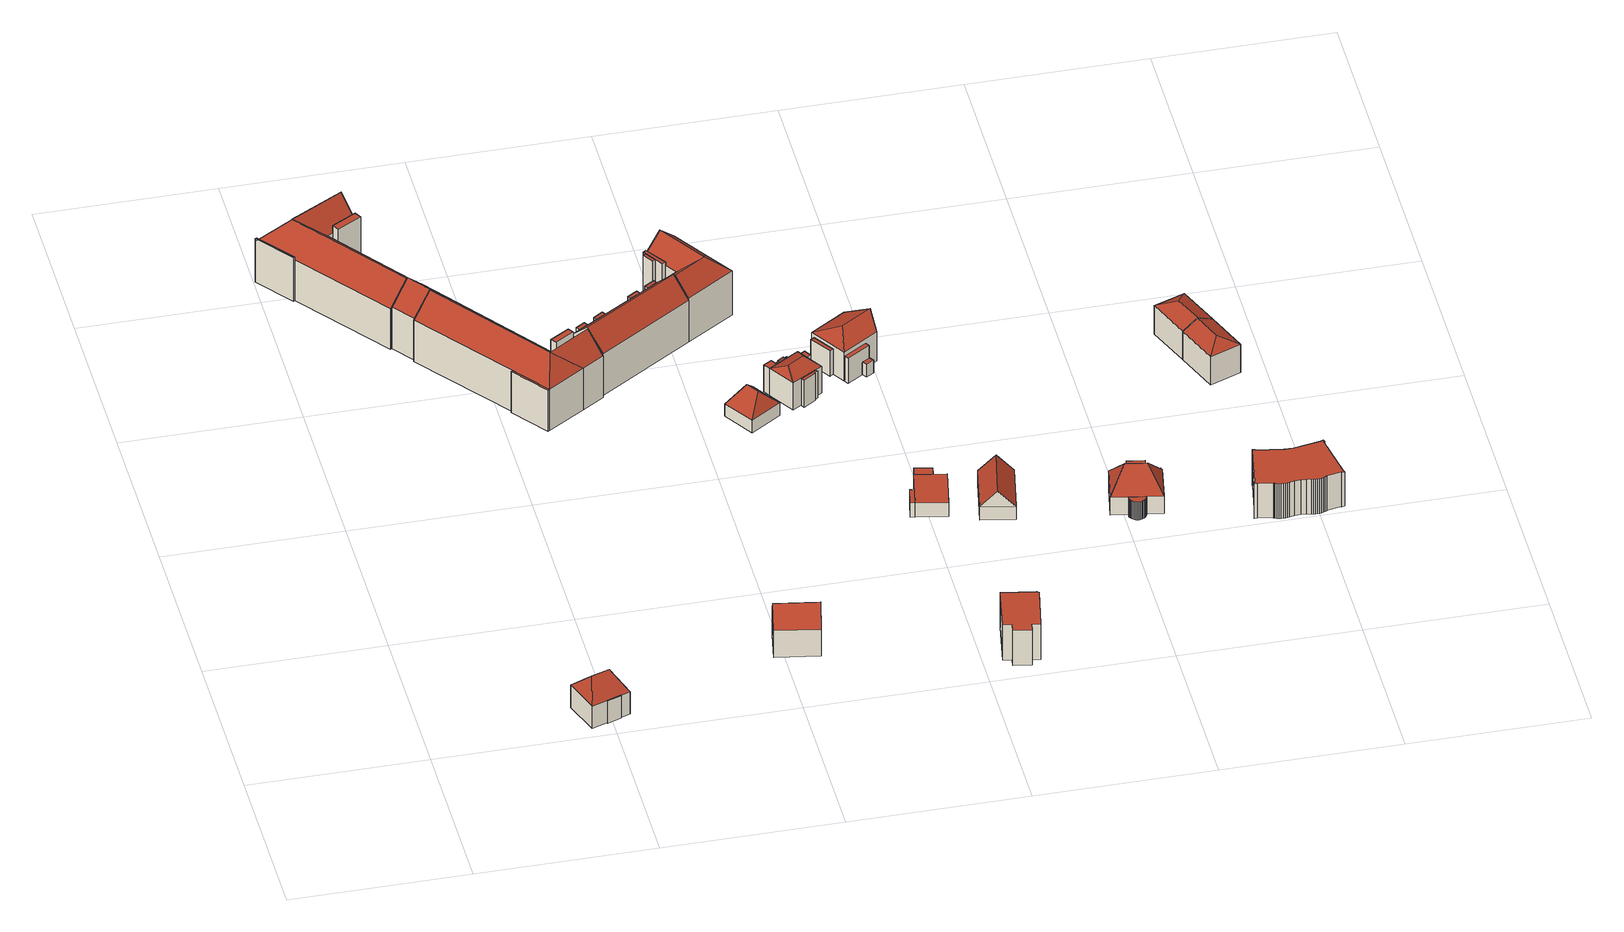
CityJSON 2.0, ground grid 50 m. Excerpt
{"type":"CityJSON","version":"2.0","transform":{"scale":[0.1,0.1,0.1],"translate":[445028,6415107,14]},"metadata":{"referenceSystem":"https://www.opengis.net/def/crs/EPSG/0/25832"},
"CityObjects":{
"building1":{"type":"Building","attributes":{"name":"Fahrenkamp","function":"31001_1010"},"children":["building1-1","building1-2","building1-3"]},
"building1-1":{"type":"BuildingPart","attributes":{"roofType":"3200","measuredHeight":12.59,"storeysAboveGround":2},"parents":["building1"],"geometry":[{"type":"Solid","lod":"2","boundaries":[[[[0,1,2,3]],[[4,5,1,0]],[[6,7,5,4]],[[3,2,7,6]],[[0,8,4]],[[6,9,3]],[[3,9,8,0]],[[4,8,9,6]],[[1,5,7,2]]]],"semantics":{"surfaces":[{"type":"WallSurface"},{"type":"RoofSurface","Flaechenneigung":"31.0300115749977","Flaechenrichtung":"70.4572739476831","Flaechengroesse":"32.6144053836704"},{"type":"RoofSurface","Flaechenneigung":"31.0308319101678","Flaechenrichtung":"250.994581511477","Flaechengroesse":"32.6897541286327"},{"type":"RoofSurface","Flaechenneigung":"45.2627323379413","Flaechenrichtung":"340.877711727247","Flaechengroesse":"63.5101302579489"},{"type":"RoofSurface","Flaechenneigung":"45.2627154754616","Flaechenrichtung":"160.794725217547","Flaechengroesse":"63.8828214714576"},{"type":"GroundSurface"}],"values":[[0,0,0,0,1,2,3,4,5]]}}]},
"building1-2":{"type":"BuildingPart","attributes":{"roofType":"1000","measuredHeight":7.32,"storeysAboveGround":2},"parents":["building1"],"geometry":[{"type":"Solid","lod":"2","boundaries":[[[[10,11,12,13]],[[14,15,11,10]],[[16,17,15,14]],[[13,12,17,16]],[[14,10,13,16]],[[11,15,17,12]]]],"semantics":{"surfaces":[{"type":"WallSurface"},{"type":"RoofSurface","Flaechenneigung":"90","Flaechenrichtung":"0","Flaechengroesse":"1.2367353593495"},{"type":"GroundSurface"}],"values":[[0,0,0,0,1,2]]}}]},
"building1-3":{"type":"BuildingPart","attributes":{"roofType":"1000","measuredHeight":7.45,"storeysAboveGround":2},"parents":["building1"],"geometry":[{"type":"Solid","lod":"2","boundaries":[[[[18,19,20,21]],[[22,23,19,18]],[[24,25,23,22]],[[21,20,25,24]],[[22,18,21,24]],[[19,23,25,20]]]],"semantics":{"surfaces":[{"type":"WallSurface"},{"type":"RoofSurface","Flaechenneigung":"90","Flaechenrichtung":"0","Flaechengroesse":"1.26519299918224"},{"type":"GroundSurface"}],"values":[[0,0,0,0,1,2]]}}]},
"building2":{"type":"Building","attributes":{"name":"ChateauneufstraÃe","function":"31001_1010"},"children":["building2-1","building2-2","building2-3","building2-4","building2-5","building2-6","building2-7","building2-8","building2-9"]},
"building2-1":{"type":"BuildingPart","attributes":{"roofType":"1000","measuredHeight":15.78,"storeysAboveGround":4},"parents":["building2"],"geometry":[{"type":"Solid","lod":"2","boundaries":[[[[26,27,28,29]],[[30,31,27,26]],[[32,33,31,30]],[[29,28,33,32]],[[30,26,29,32]],[[27,31,33,28]]]],"semantics":{"surfaces":[{"type":"WallSurface"},{"type":"RoofSurface","Flaechenneigung":"90","Flaechenrichtung":"0","Flaechengroesse":"17.1906282831902"},{"type":"GroundSurface"}],"values":[[0,0,0,0,1,2]]}}]},
"building2-2":{"type":"BuildingPart","attributes":{"roofType":"5000","measuredHeight":19.56,"storeysAboveGround":4},"parents":["building2"],"geometry":[{"type":"Solid","lod":"2","boundaries":[[[[34,35,31,36]],[[37,38,35,34]],[[39,40,38,37]],[[36,31,40,39]],[[34,41,37]],[[39,42,36]],[[36,42,41,34]],[[37,41,42,39]],[[35,38,40,31]]]],"semantics":{"surfaces":[{"type":"WallSurface"},{"type":"RoofSurface","Flaechenneigung":"-47.4343483769294","Flaechenrichtung":"233.2680106161","Flaechengroesse":"50.129055260155"},{"type":"RoofSurface","Flaechenneigung":"41.8249261424443","Flaechenrichtung":"150.398249791742","Flaechengroesse":"110.983154593228"},{"type":"RoofSurface","Flaechenneigung":"41.8250505051037","Flaechenrichtung":"330.397909876949","Flaechengroesse":"116.628039777355"},{"type":"GroundSurface"}],"values":[[0,0,0,0,1,0,2,3,4]]}}]},
"building2-3":{"type":"BuildingPart","attributes":{"roofType":"5000","measuredHeight":19.67,"storeysAboveGround":4},"parents":["building2"],"geometry":[{"type":"Solid","lod":"2","boundaries":[[[[43,44,45,46]],[[47,48,44,43]],[[49,50,48,47]],[[46,45,50,49]],[[43,51,47]],[[49,52,46]],[[46,52,51,43]],[[47,51,52,49]],[[44,48,50,45]]]],"semantics":{"surfaces":[{"type":"WallSurface"},{"type":"RoofSurface","Flaechenneigung":"42.393264609451","Flaechenrichtung":"147.344198008997","Flaechengroesse":"50.5807859816224"},{"type":"RoofSurface","Flaechenneigung":"46.6269578106","Flaechenrichtung":"53.1253911536909","Flaechengroesse":"386.777953676517"},{"type":"RoofSurface","Flaechenneigung":"46.6216749452126","Flaechenrichtung":"232.796741769838","Flaechengroesse":"382.23848442397"},{"type":"GroundSurface"}],"values":[[0,0,0,0,1,0,2,3,4]]}}]},
"building2-4":{"type":"BuildingPart","attributes":{"roofType":"3100","measuredHeight":19.79,"storeysAboveGround":4},"parents":["building2"],"geometry":[{"type":"Solid","lod":"2","boundaries":[[[[53,54,55,56]],[[57,58,54,53]],[[46,45,58,57]],[[56,55,45,46]],[[53,59,57]],[[46,60,56]],[[56,60,59,53]],[[57,59,60,46]],[[54,58,45,55]]]],"semantics":{"surfaces":[{"type":"WallSurface"},{"type":"RoofSurface","Flaechenneigung":"45.5218486485198","Flaechenrichtung":"232.80490598008","Flaechengroesse":"68.6730892521094"},{"type":"RoofSurface","Flaechenneigung":"45.5210964683813","Flaechenrichtung":"53.1135116945911","Flaechengroesse":"68.6132882270434"},{"type":"GroundSurface"}],"values":[[0,0,0,0,0,0,1,2,3]]}}]},
"building2-5":{"type":"BuildingPart","attributes":{"roofType":"5000","measuredHeight":19.6,"storeysAboveGround":4},"parents":["building2"],"geometry":[{"type":"Solid","lod":"2","boundaries":[[[[61,62,63,64]],[[37,38,62,61]],[[65,58,38,37]],[[64,63,58,65]],[[61,66,37]],[[65,67,64]],[[64,67,66,61]],[[37,66,67,65]],[[62,38,58,63]]]],"semantics":{"surfaces":[{"type":"WallSurface"},{"type":"RoofSurface","Flaechenneigung":"41.6234116296071","Flaechenrichtung":"330.397654327043","Flaechengroesse":"56.2197134634247"},{"type":"RoofSurface","Flaechenneigung":"46.978633980315","Flaechenrichtung":"232.785478470683","Flaechengroesse":"383.974919021699"},{"type":"RoofSurface","Flaechenneigung":"46.9885133432774","Flaechenrichtung":"53.1177690282925","Flaechengroesse":"375.777211734051"},{"type":"GroundSurface"}],"values":[[0,0,0,0,1,0,2,3,4]]}}]},
"building2-6":{"type":"BuildingPart","attributes":{"roofType":"5000","measuredHeight":19.67,"storeysAboveGround":4},"parents":["building2"],"geometry":[{"type":"Solid","lod":"2","boundaries":[[[[43,44,68,69]],[[70,71,44,43]],[[72,73,71,70]],[[69,68,73,72]],[[43,51,70]],[[72,74,69]],[[69,74,51,43]],[[70,51,74,72]],[[44,71,73,68]]]],"semantics":{"surfaces":[{"type":"WallSurface"},{"type":"RoofSurface","Flaechenneigung":"-46.158810548332","Flaechenrichtung":"233.268010616692","Flaechengroesse":"47.4879876227388"},{"type":"RoofSurface","Flaechenneigung":"42.378771888751","Flaechenrichtung":"147.35563935756","Flaechengroesse":"86.7213051112946"},{"type":"RoofSurface","Flaechenneigung":"42.3785274942044","Flaechenrichtung":"327.367449596732","Flaechengroesse":"89.8816156002438"},{"type":"GroundSurface"}],"values":[[0,0,0,0,1,0,2,3,4]]}}]},
"building2-7":{"type":"BuildingPart","attributes":{"roofType":"1000","measuredHeight":14.31,"storeysAboveGround":4},"parents":["building2"],"geometry":[{"type":"Solid","lod":"2","boundaries":[[[[75,76,77,78]],[[79,80,76,75]],[[81,62,80,79]],[[78,77,62,81]],[[79,75,78,81]],[[76,80,62,77]]]],"semantics":{"surfaces":[{"type":"WallSurface"},{"type":"RoofSurface","Flaechenneigung":"90","Flaechenrichtung":"0","Flaechengroesse":"6.60232676175554"},{"type":"GroundSurface"}],"values":[[0,0,0,0,1,2]]}}]},
"building2-8":{"type":"BuildingPart","attributes":{"roofType":"1000","measuredHeight":13.68,"storeysAboveGround":4},"parents":["building2"],"geometry":[{"type":"Solid","lod":"2","boundaries":[[[[82,83,48,47]],[[84,85,83,82]],[[86,87,85,84]],[[47,48,87,86]],[[84,82,47,86]],[[83,85,87,48]]]],"semantics":{"surfaces":[{"type":"WallSurface"},{"type":"RoofSurface","Flaechenneigung":"90","Flaechenrichtung":"0","Flaechengroesse":"6.38553341414445"},{"type":"GroundSurface"}],"values":[[0,0,0,0,1,2]]}}]},
"building2-9":{"type":"BuildingPart","attributes":{"roofType":"1000","measuredHeight":15.84,"storeysAboveGround":4},"parents":["building2"],"geometry":[{"type":"Solid","lod":"2","boundaries":[[[[88,89,90,91]],[[92,93,89,88]],[[94,73,93,92]],[[91,90,73,94]],[[92,88,91,94]],[[89,93,73,90]]]],"semantics":{"surfaces":[{"type":"WallSurface"},{"type":"RoofSurface","Flaechenneigung":"90","Flaechenrichtung":"0","Flaechengroesse":"11.9499581418187"},{"type":"GroundSurface"}],"values":[[0,0,0,0,1,2]]}}]},
"building3":{"type":"Building","attributes":{"name":"Sievekingsallee","function":"31001_1010","yearOfConstruction":1957,"roofType":"3100","measuredHeight":14.2,"storeysAboveGround":1},"geometry":[{"type":"Solid","lod":"2","boundaries":[[[[95,96,97,98]],[[99,100,96,95]],[[101,102,100,99]],[[98,97,102,101]],[[95,103,99]],[[101,104,98]],[[98,104,103,95]],[[99,103,104,101]],[[96,100,102,97]]]],"semantics":{"surfaces":[{"type":"WallSurface"},{"type":"RoofSurface","Flaechenneigung":"41.9484259475553","Flaechenrichtung":"10.3082470819162","Flaechengroesse":"89.0439274367041"},{"type":"RoofSurface","Flaechenneigung":"41.9482804059703","Flaechenrichtung":"190.305980031407","Flaechengroesse":"89.0432865632907"},{"type":"GroundSurface"}],"values":[[0,0,0,0,0,0,1,2,3]]}}]},
"building4":{"type":"Building","attributes":{"name":"Quellenweg","function":"31001_1010"},"children":["building4-1","building4-2","building4-3","building4-4","building4-5","building4-6","building4-7","building4-8"]},
"building4-1":{"type":"BuildingPart","attributes":{"roofType":"3100","measuredHeight":19.33,"storeysAboveGround":4},"parents":["building4"],"geometry":[{"type":"Solid","lod":"2","boundaries":[[[[105,106,107,108]],[[109,110,106,105]],[[111,112,110,109]],[[108,107,112,111]],[[105,113,109]],[[111,114,108]],[[108,114,113,105]],[[109,113,114,111]],[[106,110,112,107]]]],"semantics":{"surfaces":[{"type":"WallSurface"},{"type":"RoofSurface","Flaechenneigung":"45.7545717433978","Flaechenrichtung":"327.880426273543","Flaechengroesse":"254.815733179457"},{"type":"RoofSurface","Flaechenneigung":"45.7557249432248","Flaechenrichtung":"147.523682326531","Flaechengroesse":"254.795819481211"},{"type":"GroundSurface"}],"values":[[0,0,0,0,0,0,1,2,3]]}}]},
"building4-2":{"type":"BuildingPart","attributes":{"roofType":"5000","measuredHeight":19.31,"storeysAboveGround":4},"parents":["building4"],"geometry":[{"type":"Solid","lod":"2","boundaries":[[[[115,116,117,118]],[[119,120,116,115]],[[121,110,120,119]],[[118,117,110,121]],[[115,122,119]],[[121,123,118]],[[118,123,122,115]],[[119,122,123,121]],[[116,120,110,117]]]],"semantics":{"surfaces":[{"type":"WallSurface"},{"type":"RoofSurface","Flaechenneigung":"47.3446036416336","Flaechenrichtung":"57.3507753203588","Flaechengroesse":"36.5956053794098"},{"type":"RoofSurface","Flaechenneigung":"46.3270367459868","Flaechenrichtung":"327.362280320937","Flaechengroesse":"96.1128545061996"},{"type":"RoofSurface","Flaechenneigung":"46.3270571059074","Flaechenrichtung":"147.349577859068","Flaechengroesse":"96.1185242552429"},{"type":"GroundSurface"}],"values":[[0,0,0,0,1,0,2,3,4]]}}]},
"building4-3":{"type":"BuildingPart","attributes":{"roofType":"5000","measuredHeight":19.31,"storeysAboveGround":4},"parents":["building4"],"geometry":[{"type":"Solid","lod":"2","boundaries":[[[[115,116,124,125]],[[126,127,116,115]],[[128,129,127,126]],[[125,124,129,128]],[[115,122,126]],[[128,130,125]],[[125,130,122,115]],[[126,122,130,128]],[[116,127,129,124]]]],"semantics":{"surfaces":[{"type":"WallSurface"},{"type":"RoofSurface","Flaechenneigung":"-46.322348211616","Flaechenrichtung":"147.366571208243","Flaechengroesse":"37.219447258933"},{"type":"RoofSurface","Flaechenneigung":"47.3433084413747","Flaechenrichtung":"57.3517989085451","Flaechengroesse":"98.6190229507957"},{"type":"RoofSurface","Flaechenneigung":"47.3433434199525","Flaechenrichtung":"237.353205586799","Flaechengroesse":"98.6023036882801"},{"type":"GroundSurface"}],"values":[[0,0,0,0,1,0,2,3,4]]}}]},
"building4-4":{"type":"BuildingPart","attributes":{"roofType":"1000","measuredHeight":13.76,"storeysAboveGround":4},"parents":["building4"],"geometry":[{"type":"Solid","lod":"2","boundaries":[[[[131,132,133,134]],[[135,136,132,131]],[[137,138,136,135]],[[134,133,138,137]],[[135,131,134,137]],[[132,136,138,133]]]],"semantics":{"surfaces":[{"type":"WallSurface"},{"type":"RoofSurface","Flaechenneigung":"90","Flaechenrichtung":"0","Flaechengroesse":"4.0376325006325"},{"type":"GroundSurface"}],"values":[[0,0,0,0,1,2]]}}]},
"building4-5":{"type":"BuildingPart","attributes":{"roofType":"1000","measuredHeight":13.8,"storeysAboveGround":4},"parents":["building4"],"geometry":[{"type":"Solid","lod":"2","boundaries":[[[[139,140,141,142]],[[143,144,140,139]],[[145,146,144,143]],[[142,141,146,145]],[[143,139,142,145]],[[140,144,146,141]]]],"semantics":{"surfaces":[{"type":"WallSurface"},{"type":"RoofSurface","Flaechenneigung":"90","Flaechenrichtung":"0","Flaechengroesse":"3.89806249822257"},{"type":"GroundSurface"}],"values":[[0,0,0,0,1,2]]}}]},
"building4-6":{"type":"BuildingPart","attributes":{"roofType":"1000","measuredHeight":13.65,"storeysAboveGround":4},"parents":["building4"],"geometry":[{"type":"Solid","lod":"2","boundaries":[[[[147,148,149,150]],[[151,152,148,147]],[[153,154,152,151]],[[150,149,154,153]],[[151,147,150,153]],[[148,152,154,149]]]],"semantics":{"surfaces":[{"type":"WallSurface"},{"type":"RoofSurface","Flaechenneigung":"90","Flaechenrichtung":"0","Flaechengroesse":"3.96143499788135"},{"type":"GroundSurface"}],"values":[[0,0,0,0,1,2]]}}]},
"building4-7":{"type":"BuildingPart","attributes":{"roofType":"1000","measuredHeight":13.77,"storeysAboveGround":4},"parents":["building4"],"geometry":[{"type":"Solid","lod":"2","boundaries":[[[[155,156,157,158]],[[159,160,156,155]],[[161,162,160,159]],[[158,157,162,161]],[[159,155,158,161]],[[156,160,162,157]]]],"semantics":{"surfaces":[{"type":"WallSurface"},{"type":"RoofSurface","Flaechenneigung":"90","Flaechenrichtung":"0","Flaechengroesse":"3.7490988983932"},{"type":"GroundSurface"}],"values":[[0,0,0,0,1,2]]}}]},
"building4-8":{"type":"BuildingPart","attributes":{"roofType":"1000","measuredHeight":15.59,"storeysAboveGround":4},"parents":["building4"],"geometry":[{"type":"Solid","lod":"2","boundaries":[[[[163,129,164,165]],[[166,167,129,163]],[[168,169,167,166]],[[170,171,169,168]],[[172,173,171,170]],[[174,175,173,172]],[[176,177,175,174]],[[170,171,177,176]],[[165,164,171,170]],[[176,174,172,170,168,166,163,165,170]],[[129,167,169,171,173,175,177,171,164]]]],"semantics":{"surfaces":[{"type":"WallSurface"},{"type":"RoofSurface","Flaechenneigung":"90","Flaechenrichtung":"0","Flaechengroesse":"11.4060481685627"},{"type":"GroundSurface"}],"values":[[0,0,0,0,0,0,0,0,0,1,2]]}}]},
"building5":{"type":"Building","attributes":{"name":"Quellenweg","function":"31001_1010","yearOfConstruction":1978,"roofType":"3200","measuredHeight":9.27,"storeysAboveGround":1},"geometry":[{"type":"Solid","lod":"2","boundaries":[[[[178,179,180,181]],[[182,183,179,178]],[[184,185,183,182]],[[181,180,185,184]],[[178,186,182]],[[184,187,181]],[[181,187,186,178]],[[182,186,187,184]],[[179,183,185,180]]]],"semantics":{"surfaces":[{"type":"WallSurface"},{"type":"RoofSurface","Flaechenneigung":"29.4987448532184","Flaechenrichtung":"147.255134230728","Flaechengroesse":"30.302160257066"},{"type":"RoofSurface","Flaechenneigung":"29.4987448607226","Flaechenrichtung":"327.255134257956","Flaechengroesse":"30.3021602575411"},{"type":"RoofSurface","Flaechenneigung":"45.4761452269539","Flaechenrichtung":"57.2606750914341","Flaechengroesse":"52.2796063299953"},{"type":"RoofSurface","Flaechenneigung":"45.4761452171603","Flaechenrichtung":"237.26067510403","Flaechengroesse":"52.2796063284428"},{"type":"GroundSurface"}],"values":[[0,0,0,0,1,2,3,4,5]]}}]},
"building6":{"type":"Building","attributes":{"name":"Sievekingsallee","function":"31001_1010","yearOfConstruction":1948,"roofType":"1000","measuredHeight":11.55,"storeysAboveGround":2},"geometry":[{"type":"Solid","lod":"2","boundaries":[[[[188,189,190,191]],[[192,193,189,188]],[[194,195,193,192]],[[196,197,195,194]],[[198,199,197,196]],[[200,201,199,198]],[[202,203,201,200]],[[204,205,203,202]],[[191,190,205,204]],[[202,200,198,196,194,192,188,191,204]],[[189,193,195,197,199,201,203,205,190]]]],"semantics":{"surfaces":[{"type":"WallSurface"},{"type":"RoofSurface","Flaechenneigung":"90","Flaechenrichtung":"0","Flaechengroesse":"152.018142000472"},{"type":"GroundSurface"}],"values":[[0,0,0,0,0,0,0,0,0,1,2]]}}]},
"building7":{"type":"Building","attributes":{"name":"Quellenweg","function":"31001_1010"},"children":["building7-1","building7-2","building7-3","building7-4"]},
"building7-1":{"type":"BuildingPart","attributes":{"roofType":"3200","measuredHeight":11.08,"storeysAboveGround":2},"parents":["building7"],"geometry":[{"type":"Solid","lod":"2","boundaries":[[[[206,207,208,209]],[[210,211,207,206]],[[212,213,211,210]],[[209,208,213,212]],[[206,214,210]],[[212,215,209]],[[209,215,214,206]],[[210,214,215,212]],[[207,211,213,208]]]],"semantics":{"surfaces":[{"type":"WallSurface"},{"type":"RoofSurface","Flaechenneigung":"48.1172579004708","Flaechenrichtung":"238.010561000316","Flaechengroesse":"14.5813490715471"},{"type":"RoofSurface","Flaechenneigung":"48.1178436906875","Flaechenrichtung":"58.0110739892156","Flaechengroesse":"14.5872795170194"},{"type":"RoofSurface","Flaechenneigung":"63.5874476562769","Flaechenrichtung":"148.012971117734","Flaechengroesse":"38.8452233771349"},{"type":"RoofSurface","Flaechenneigung":"63.5871719105211","Flaechenrichtung":"327.999843289465","Flaechengroesse":"38.8454194927789"},{"type":"GroundSurface"}],"values":[[0,0,0,0,1,2,3,4,5]]}}]},
"building7-2":{"type":"BuildingPart","attributes":{"roofType":"1000","measuredHeight":8.88,"storeysAboveGround":2},"parents":["building7"],"geometry":[{"type":"Solid","lod":"2","boundaries":[[[[216,217,218,219]],[[220,221,217,216]],[[222,223,221,220]],[[219,218,223,222]],[[220,216,219,222]],[[217,221,223,218]]]],"semantics":{"surfaces":[{"type":"WallSurface"},{"type":"RoofSurface","Flaechenneigung":"90","Flaechenrichtung":"0","Flaechengroesse":"3.2420889717499"},{"type":"GroundSurface"}],"values":[[0,0,0,0,1,2]]}}]},
"building7-3":{"type":"BuildingPart","attributes":{"roofType":"1000","measuredHeight":8.88,"storeysAboveGround":2},"parents":["building7"],"geometry":[{"type":"Solid","lod":"2","boundaries":[[[[224,225,226,227]],[[228,229,225,224]],[[230,231,229,228]],[[232,233,231,230]],[[234,235,233,232]],[[227,226,235,234]],[[232,230,228,224,227,234]],[[225,229,231,233,235,226]]]],"semantics":{"surfaces":[{"type":"WallSurface"},{"type":"RoofSurface","Flaechenneigung":"90","Flaechenrichtung":"0","Flaechengroesse":"5.58617954089441"},{"type":"GroundSurface"}],"values":[[0,0,0,0,0,0,1,2]]}}]},
"building7-4":{"type":"BuildingPart","attributes":{"roofType":"1000","measuredHeight":8.88,"storeysAboveGround":2},"parents":["building7"],"geometry":[{"type":"Solid","lod":"2","boundaries":[[[[236,237,211,210]],[[238,239,237,236]],[[240,241,239,238]],[[242,243,241,240]],[[244,245,243,242]],[[246,247,245,244]],[[248,249,247,246]],[[250,251,249,248]],[[252,253,251,250]],[[210,211,253,252]],[[250,248,246,244,242,240,238,236,210,252]],[[237,239,241,243,245,247,249,251,253,211]]]],"semantics":{"surfaces":[{"type":"WallSurface"},{"type":"RoofSurface","Flaechenneigung":"90","Flaechenrichtung":"0","Flaechengroesse":"8.95156118875041"},{"type":"GroundSurface"}],"values":[[0,0,0,0,0,0,0,0,0,0,1,2]]}}]},
"building8":{"type":"Building","attributes":{"name":"Sievekingsallee","function":"31001_1010"},"children":["building8-1","building8-2","building8-3"]},
"building8-1":{"type":"BuildingPart","attributes":{"roofType":"1000","measuredHeight":4.61,"storeysAboveGround":1},"parents":["building8"],"geometry":[{"type":"Solid","lod":"2","boundaries":[[[[254,255,256,257]],[[258,259,255,254]],[[260,261,259,258]],[[257,256,261,260]],[[258,254,257,260]],[[255,259,261,256]]]],"semantics":{"surfaces":[{"type":"WallSurface"},{"type":"RoofSurface","Flaechenneigung":"90","Flaechenrichtung":"0","Flaechengroesse":"13.0051275310227"},{"type":"GroundSurface"}],"values":[[0,0,0,0,1,2]]}}]},
"building8-2":{"type":"BuildingPart","attributes":{"roofType":"1000","measuredHeight":4.61,"storeysAboveGround":1},"parents":["building8"],"geometry":[{"type":"Solid","lod":"2","boundaries":[[[[262,263,264,265]],[[266,267,263,262]],[[258,259,267,266]],[[265,264,259,258]],[[266,262,265,258]],[[263,267,259,264]]]],"semantics":{"surfaces":[{"type":"WallSurface"},{"type":"RoofSurface","Flaechenneigung":"90","Flaechenrichtung":"0","Flaechengroesse":"106.440059621804"},{"type":"GroundSurface"}],"values":[[0,0,0,0,1,2]]}}]},
"building8-3":{"type":"BuildingPart","attributes":{"roofType":"1000","measuredHeight":4.61,"storeysAboveGround":1},"parents":["building8"],"geometry":[{"type":"Solid","lod":"2","boundaries":[[[[268,269,267,266]],[[270,271,269,268]],[[272,273,271,270]],[[266,267,273,272]],[[270,268,266,272]],[[269,271,273,267]]]],"semantics":{"surfaces":[{"type":"WallSurface"},{"type":"RoofSurface","Flaechenneigung":"90","Flaechenrichtung":"0","Flaechengroesse":"7.42042485755369"},{"type":"GroundSurface"}],"values":[[0,0,0,0,1,2]]}}]},
"building9":{"type":"Building","attributes":{"name":"Quellenweg","function":"31001_1010"},"children":["building9-1","building9-2","building9-3","building9-4","building9-5"]},
"building9-1":{"type":"BuildingPart","attributes":{"roofType":"1000","measuredHeight":8.27,"storeysAboveGround":2},"parents":["building9"],"geometry":[{"type":"Solid","lod":"2","boundaries":[[[[274,275,276,277]],[[278,279,275,274]],[[280,281,279,278]],[[277,276,281,280]],[[278,274,277,280]],[[275,279,281,276]]]],"semantics":{"surfaces":[{"type":"WallSurface"},{"type":"RoofSurface","Flaechenneigung":"90","Flaechenrichtung":"0","Flaechengroesse":"8.3844305736087"},{"type":"GroundSurface"}],"values":[[0,0,0,0,1,2]]}}]},
"building9-2":{"type":"BuildingPart","attributes":{"roofType":"3200","measuredHeight":12.06,"storeysAboveGround":2},"parents":["building9"],"geometry":[{"type":"Solid","lod":"2","boundaries":[[[[282,283,284,285]],[[286,287,283,282]],[[288,289,287,286]],[[285,284,289,288]],[[282,290,286]],[[288,291,285]],[[285,291,290,282]],[[286,290,291,288]],[[283,287,289,284]]]],"semantics":{"surfaces":[{"type":"WallSurface"},{"type":"RoofSurface","Flaechenneigung":"64.5606449100389","Flaechenrichtung":"237.931345991624","Flaechengroesse":"35.5069280893421"},{"type":"RoofSurface","Flaechenneigung":"-55.0208108690989","Flaechenrichtung":"57.3370428768631","Flaechengroesse":"26.5773886832251"},{"type":"RoofSurface","Flaechenneigung":"67.4040575695204","Flaechenrichtung":"147.388295588495","Flaechengroesse":"73.9815392342691"},{"type":"RoofSurface","Flaechenneigung":"67.40419259914","Flaechenrichtung":"327.419610788968","Flaechengroesse":"73.5699125884274"},{"type":"GroundSurface"}],"values":[[0,0,0,0,1,2,3,4,5]]}}]},
"building9-3":{"type":"BuildingPart","attributes":{"roofType":"1000","measuredHeight":8.27,"storeysAboveGround":2},"parents":["building9"],"geometry":[{"type":"Solid","lod":"2","boundaries":[[[[292,283,293,294]],[[295,296,283,292]],[[297,298,296,295]],[[294,293,298,297]],[[295,292,294,297]],[[283,296,298,293]]]],"semantics":{"surfaces":[{"type":"WallSurface"},{"type":"RoofSurface","Flaechenneigung":"90","Flaechenrichtung":"0","Flaechengroesse":"10.713124863602"},{"type":"GroundSurface"}],"values":[[0,0,0,0,1,2]]}}]},
"building9-4":{"type":"BuildingPart","attributes":{"roofType":"1000","measuredHeight":4.26,"storeysAboveGround":2},"parents":["building9"],"geometry":[{"type":"Solid","lod":"2","boundaries":[[[[299,300,298,301]],[[302,303,300,299]],[[304,305,303,302]],[[301,298,305,304]],[[302,299,301,304]],[[300,303,305,298]]]],"semantics":{"surfaces":[{"type":"WallSurface"},{"type":"RoofSurface","Flaechenneigung":"90","Flaechenrichtung":"0","Flaechengroesse":"4.15782762540408"},{"type":"GroundSurface"}],"values":[[0,0,0,0,1,2]]}}]},
"building9-5":{"type":"BuildingPart","attributes":{"roofType":"1000","measuredHeight":8.27,"storeysAboveGround":2},"parents":["building9"],"geometry":[{"type":"Solid","lod":"2","boundaries":[[[[306,307,308,309]],[[310,311,307,306]],[[309,308,311,310]],[[306,309,310]],[[307,311,308]]]],"semantics":{"surfaces":[{"type":"WallSurface"},{"type":"RoofSurface","Flaechenneigung":"90","Flaechenrichtung":"0","Flaechengroesse":"1.40725950077891"},{"type":"GroundSurface"}],"values":[[0,0,0,1,2]]}}]},
"building10":{"type":"Building","attributes":{"name":"Sievekingsallee","function":"31001_1010","yearOfConstruction":1948,"roofType":"3100","measuredHeight":9.3,"storeysAboveGround":1},"geometry":[{"type":"Solid","lod":"2","boundaries":[[[[312,313,314,315]],[[316,317,313,312]],[[318,319,317,316]],[[315,314,319,318]],[[312,320,316]],[[318,321,315]],[[315,321,320,312]],[[316,320,321,318]],[[313,317,319,314]]]],"semantics":{"surfaces":[{"type":"WallSurface"},{"type":"RoofSurface","Flaechenneigung":"43.8008965899865","Flaechenrichtung":"100.980676807536","Flaechengroesse":"107.98841928286"},{"type":"RoofSurface","Flaechenneigung":"43.8007934361949","Flaechenrichtung":"280.972047860143","Flaechengroesse":"107.981753545723"},{"type":"GroundSurface"}],"values":[[0,0,0,0,0,0,1,2,3]]}}]},
"building11":{"type":"Building","attributes":{"name":"Sievekingsallee","function":"31001_1010"},"children":["building11-1","building11-2","building11-3","building11-4"]},
"building11-1":{"type":"BuildingPart","attributes":{"roofType":"3200","measuredHeight":12.42,"storeysAboveGround":1},"parents":["building11"],"geometry":[{"type":"Solid","lod":"2","boundaries":[[[[322,323,324,325]],[[326,327,323,322]],[[328,329,327,326]],[[325,324,329,328]],[[322,330,326]],[[328,331,325]],[[325,331,330,322]],[[326,330,331,328]],[[323,327,329,324]]]],"semantics":{"surfaces":[{"type":"WallSurface"},{"type":"RoofSurface","Flaechenneigung":"31.118044300179","Flaechenrichtung":"100.537333808341","Flaechengroesse":"43.6459661509158"},{"type":"RoofSurface","Flaechenneigung":"31.1181254464241","Flaechenrichtung":"280.483536630625","Flaechengroesse":"43.5286733032251"},{"type":"RoofSurface","Flaechenneigung":"40.6206318590677","Flaechenrichtung":"10.4520135646298","Flaechengroesse":"87.7885563696702"},{"type":"RoofSurface","Flaechenneigung":"40.6205334902307","Flaechenrichtung":"190.538372111533","Flaechengroesse":"87.7423765853225"},{"type":"GroundSurface"}],"values":[[0,0,0,0,1,2,3,4,5]]}}]},
"building11-2":{"type":"BuildingPart","attributes":{"roofType":"1000","measuredHeight":5.86,"storeysAboveGround":1},"parents":["building11"],"geometry":[{"type":"Solid","lod":"2","boundaries":[[[[332,333,334,335]],[[336,337,333,332]],[[338,339,337,336]],[[335,334,339,338]],[[336,332,335,338]],[[333,337,339,334]]]],"semantics":{"surfaces":[{"type":"WallSurface"},{"type":"RoofSurface","Flaechenneigung":"90","Flaechenrichtung":"0","Flaechengroesse":"20.4425013774299"},{"type":"GroundSurface"}],"values":[[0,0,0,0,1,2]]}}]},
"building11-3":{"type":"BuildingPart","attributes":{"roofType":"1000","measuredHeight":5.29,"storeysAboveGround":1},"parents":["building11"],"geometry":[{"type":"Solid","lod":"2","boundaries":[[[[340,341,342,343]],[[344,345,341,340]],[[346,339,345,344]],[[343,342,339,346]],[[344,340,343,346]],[[341,345,339,342]]]],"semantics":{"surfaces":[{"type":"WallSurface"},{"type":"RoofSurface","Flaechenneigung":"90","Flaechenrichtung":"0","Flaechengroesse":"5.36795468363098"},{"type":"GroundSurface"}],"values":[[0,0,0,0,1,2]]}}]},
"building11-4":{"type":"BuildingPart","attributes":{"roofType":"1000","measuredHeight":5.83,"storeysAboveGround":1},"parents":["building11"],"geometry":[{"type":"Solid","lod":"2","boundaries":[[[[347,348,349,350]],[[351,352,348,347]],[[353,354,352,351]],[[355,356,354,353]],[[357,358,356,355]],[[359,360,358,357]],[[361,362,360,359]],[[363,364,362,361]],[[365,366,364,363]],[[367,368,366,365]],[[369,370,368,367]],[[371,372,370,369]],[[373,374,372,371]],[[375,376,374,373]],[[377,378,376,375]],[[379,380,378,377]],[[381,382,380,379]],[[383,384,382,381]],[[350,349,384,383]],[[381,379,377,375,373,371,369,367,365,363,361,359,357,355,353,351,347,350,383]],[[348,352,354,356,358,360,362,364,366,368,370,372,374,376,378,380,382,384,349]]]],"semantics":{"surfaces":[{"type":"WallSurface"},{"type":"RoofSurface","Flaechenneigung":"90","Flaechenrichtung":"0","Flaechengroesse":"8.61605457677719"},{"type":"GroundSurface"}],"values":[[0,0,0,0,0,0,0,0,0,0,0,0,0,0,0,0,0,0,0,1,2]]}}]},
"building12":{"type":"Building","attributes":{"name":"Caspar-Voght-StraÃe","function":"31001_1010","yearOfConstruction":2001,"roofType":"1000","measuredHeight":11.39,"storeysAboveGround":2},"geometry":[{"type":"Solid","lod":"2","boundaries":[[[[385,386,387,388]],[[389,390,386,385]],[[391,392,390,389]],[[393,394,392,391]],[[395,396,394,393]],[[397,398,396,395]],[[399,400,398,397]],[[401,402,400,399]],[[403,404,402,401]],[[405,406,404,403]],[[407,408,406,405]],[[409,410,408,407]],[[411,412,410,409]],[[413,414,412,411]],[[415,416,414,413]],[[417,418,416,415]],[[419,420,418,417]],[[421,422,420,419]],[[423,424,422,421]],[[425,426,424,423]],[[427,428,426,425]],[[429,430,428,427]],[[431,432,430,429]],[[433,434,432,431]],[[435,436,434,433]],[[437,438,436,435]],[[439,440,438,437]],[[441,442,440,439]],[[443,444,442,441]],[[445,446,444,443]],[[447,448,446,445]],[[449,450,448,447]],[[451,452,450,449]],[[453,454,452,451]],[[455,456,454,453]],[[457,458,456,455]],[[459,460,458,457]],[[461,462,460,459]],[[463,464,462,461]],[[465,466,464,463]],[[467,468,466,465]],[[469,470,468,467]],[[471,472,470,469]],[[473,474,472,471]],[[388,387,474,473]],[[471,469,467,465,463,461,459,457,455,453,451,449,447,445,443,441,439,437,435,433,431,429,427,425,423,421,419,417,415,413,411,409,407,405,403,401,399,397,395,393,391,389,385,388,473]],[[386,390,392,394,396,398,400,402,404,406,408,410,412,414,416,418,420,422,424,426,428,430,432,434,436,438,440,442,444,446,448,450,452,454,456,458,460,462,464,466,468,470,472,474,387]]]],"semantics":{"surfaces":[{"type":"WallSurface"},{"type":"RoofSurface","Flaechenneigung":"90","Flaechenrichtung":"0","Flaechengroesse":"311.688825261288"},{"type":"GroundSurface"}],"values":[[0,0,0,0,0,0,0,0,0,0,0,0,0,0,0,0,0,0,0,0,0,0,0,0,0,0,0,0,0,0,0,0,0,0,0,0,0,0,0,0,0,0,0,0,0,1,2]]}}]},
"building13":{"type":"Building","attributes":{"name":"Caspar-Voght-StraÃe","function":"31001_1010","yearOfConstruction":1968,"roofType":"5000","measuredHeight":11.79,"storeysAboveGround":2},"geometry":[{"type":"Solid","lod":"2","boundaries":[[[[475,476,477,478]],[[479,480,476,475]],[[481,482,480,479]],[[478,477,482,481]],[[475,483,479]],[[481,484,478]],[[478,484,483,475]],[[479,483,484,481]],[[476,480,482,477]]]],"semantics":{"surfaces":[{"type":"WallSurface"},{"type":"RoofSurface","Flaechenneigung":"61.2826477219716","Flaechenrichtung":"338.755172202836","Flaechengroesse":"23.4322573977211"},{"type":"RoofSurface","Flaechenneigung":"63.0332979185088","Flaechenrichtung":"248.718841239657","Flaechengroesse":"57.86774426992"},{"type":"RoofSurface","Flaechenneigung":"63.0331587485337","Flaechenrichtung":"68.6918832016195","Flaechengroesse":"57.8415161533717"},{"type":"GroundSurface"}],"values":[[0,0,0,0,1,0,2,3,4]]}}]},
"building14":{"type":"Building","attributes":{"name":"Caspar-Voght-StraÃe","function":"31001_1010","yearOfConstruction":1978,"roofType":"5000","measuredHeight":11.64,"storeysAboveGround":2},"geometry":[{"type":"Solid","lod":"2","boundaries":[[[[485,486,487,481]],[[488,489,486,485]],[[478,490,489,488]],[[481,487,490,478]],[[485,491,488]],[[478,492,481]],[[481,492,491,485]],[[488,491,492,478]],[[486,489,490,487]]]],"semantics":{"surfaces":[{"type":"WallSurface"},{"type":"RoofSurface","Flaechenneigung":"61.6204636496093","Flaechenrichtung":"158.846618222802","Flaechengroesse":"22.7968373280774"},{"type":"RoofSurface","Flaechenneigung":"63.9200932912189","Flaechenrichtung":"68.8281733535018","Flaechengroesse":"57.4967969259753"},{"type":"RoofSurface","Flaechenneigung":"63.9200537874616","Flaechenrichtung":"248.808504670964","Flaechengroesse":"57.4314067827645"},{"type":"GroundSurface"}],"values":[[0,0,0,0,1,0,2,3,4]]}}]}
},
"vertices":[
[511,150,98],[511,150,25],[401,112,25],[401,112,98],[546,50,98],[546,50,25],[436,11,98],[436,11,25],[499,89,151],[448,72,151],
[441,129,98],[441,129,25],[442,126,25],[442,126,98],[481,143,98],[481,143,25],[482,140,98],[482,140,25],
[520,37,99],[520,37,25],[519,40,25],[519,40,99],[480,23,99],[480,23,25],[479,26,99],[479,26,25],
[210,2081,163],[210,2081,5],[221,2062,5],[221,2062,163],[279,2120,163],[279,2120,5],[290,2101,163],[290,2101,5],
[194,2071,139],[194,2071,5],[279,2120,139],[128,2160,139],[128,2160,5],[225,2215,139],[225,2215,5],[102,2083,201],[252,2167,201],
[720,1367,142],[720,1367,5],[437,1746,5],[437,1746,142],[615,1300,142],[615,1300,5],[334,1667,142],[334,1667,5],[634,1377,202],[385,1707,202],
[290,1733,142],[290,1733,5],[338,1671,5],[338,1671,142],[390,1809,142],[390,1809,5],[340,1771,203],[387,1708,203],
[9,2093,139],[9,2093,5],[286,1730,5],[286,1730,139],[390,1809,139],[102,2082,201],[338,1769,201],
[782,1407,5],[782,1407,142],[654,1455,142],[654,1455,5],[723,1499,142],[723,1499,5],[752,1453,202],
[84,1987,148],[84,1987,5],[88,1990,5],[88,1990,148],[5,2090,148],[5,2090,5],[9,2093,148],
[610,1297,142],[610,1297,5],[534,1397,142],[534,1397,5],[538,1400,142],[538,1400,5],
[659,1480,163],[659,1480,5],[669,1464,5],[669,1464,163],[713,1514,163],[713,1514,5],[723,1499,163],
[1105,272,115],[1105,272,26],[983,294,26],[983,294,115],[1088,178,115],[1088,178,26],[966,200,115],[966,200,26],[1097,225,168],[974,247,168],
[991,1674,150],[991,1674,12],[719,1504,12],[719,1504,150],[1051,1579,150],[1051,1579,12],[782,1407,150],[782,1407,12],[1021,1626,206],[750,1455,206],
[1133,1753,157],[1133,1753,12],[996,1665,12],[996,1665,157],[1188,1667,157],[1188,1667,12],[1051,1579,157],[1116,1681,205],[1024,1622,205],
[1073,1847,12],[1073,1847,157],[1044,1696,157],[1044,1696,12],[984,1790,157],[984,1790,12],[1028,1819,205],
[899,1630,150],[899,1630,12],[905,1621,12],[905,1621,150],[928,1649,150],[928,1649,12],[934,1638,150],[934,1638,12],
[953,1664,150],[953,1664,12],[959,1654,12],[959,1654,150],[981,1682,150],[981,1682,12],[987,1672,150],[987,1672,12],
[793,1564,149],[793,1564,12],[799,1554,12],[799,1554,149],[820,1582,149],[820,1582,12],[827,1571,149],[827,1571,12],
[738,1531,150],[738,1531,12],[745,1520,12],[745,1520,150],[764,1547,150],[764,1547,12],[771,1537,150],[771,1537,12],
[984,1790,168],[975,1784,12],[975,1784,168],[1023,1730,168],[1023,1730,12],[1013,1724,168],[1013,1724,12],[980,1776,168],[980,1776,12],[999,1746,168],[999,1746,12],[991,1740,168],[991,1740,12],[972,1770,168],[972,1770,12],
[1212,1211,61],[1212,1211,20],[1158,1296,20],[1158,1296,61],[1125,1155,61],[1125,1155,20],[1071,1240,61],[1071,1240,20],[1153,1207,112],[1130,1243,112],
[1570,43,149],[1570,43,33],[1565,19,33],[1565,19,149],[1545,48,149],[1545,48,33],[1570,184,149],[1570,184,33],[1664,167,149],[1664,167,33],[1669,163,149],[1669,163,33],[1643,29,149],[1643,29,33],[1620,34,149],[1620,34,33],[1616,9,149],[1616,9,33],
[1252,1228,107],[1252,1228,18],[1340,1282,18],[1340,1282,107],[1205,1303,107],[1205,1303,18],[1293,1358,107],[1293,1358,18],[1250,1278,129],[1296,1307,129],
[1311,1355,107],[1311,1355,18],[1299,1347,18],[1299,1347,107],[1323,1335,107],[1323,1335,18],[1312,1328,107],[1312,1328,18],
[1321,1271,107],[1321,1271,18],[1276,1243,18],[1276,1243,107],[1326,1264,107],[1326,1264,18],[1316,1258,107],[1316,1258,18],[1317,1255,107],[1317,1255,18],[1282,1233,107],[1282,1233,18],
[1194,1322,107],[1194,1322,18],[1217,1336,107],[1217,1336,18],[1225,1322,107],[1225,1322,18],[1236,1328,107],[1236,1328,18],[1234,1331,107],[1234,1331,18],[1251,1342,107],[1251,1342,18],[1253,1339,107],[1253,1339,18],[1261,1344,107],[1261,1344,18],[1264,1340,107],[1264,1340,18],
[1531,808,76],[1531,808,30],[1536,834,30],[1536,834,76],[1482,818,76],[1482,818,30],[1488,844,76],[1488,844,30],
[1544,681,76],[1544,681,30],[1568,801,30],[1568,801,76],[1458,698,76],[1458,698,30],
[1446,701,76],[1446,701,30],[1457,757,76],[1457,757,30],[1469,754,76],[1469,754,30],
[1387,1352,103],[1387,1352,20],[1349,1411,20],[1349,1411,103],[1377,1345,103],[1377,1345,20],[1339,1405,103],[1339,1405,20],
[1409,1317,115],[1409,1317,20],[1511,1382,20],[1511,1382,115],[1344,1419,115],[1344,1419,20],[1446,1484,115],[1446,1484,20],[1421,1396,140],[1509,1452,140],
[1409,1317,103],[1416,1305,20],[1416,1305,103],[1475,1359,103],[1475,1359,20],[1482,1347,103],[1482,1347,20],
[1491,1334,62],[1491,1334,20],[1482,1347,62],[1469,1320,62],[1469,1320,20],[1461,1333,62],[1461,1333,20],
[1384,1456,103],[1384,1456,20],[1378,1440,20],[1378,1440,103],[1403,1457,103],[1403,1457,20],
[1713,627,75],[1713,627,32],[1743,780,32],[1743,780,75],[1619,645,75],[1619,645,32],[1649,799,75],[1649,799,32],[1666,636,125],[1696,790,125],
[2117,683,85],[2117,683,26],[1979,708,26],[1979,708,85],[2097,572,85],[2097,572,26],[1958,597,85],[1958,597,26],[2068,635,151],[2008,646,151],
[2034,740,85],[2034,740,26],[2026,700,26],[2026,700,85],[2083,731,85],[2083,731,26],[2075,691,85],[2075,691,26],
[2116,697,79],[2116,697,26],[2078,704,26],[2078,704,79],[2113,684,79],[2113,684,26],[2075,691,79],
[2051,576,85],[2051,576,26],[2052,580,26],[2052,580,85],[2049,572,85],[2049,572,26],[2047,569,85],[2047,569,26],[2044,566,85],[2044,566,26],[2040,564,85],[2040,564,26],[2036,562,85],[2036,562,26],[2032,561,85],[2032,561,26],[2028,561,85],[2028,561,26],[2024,561,85],[2024,561,26],[2020,563,85],[2020,563,26],[2017,564,85],[2017,564,26],[2013,567,85],[2013,567,26],[2010,570,85],[2010,570,26],[2008,573,85],[2008,573,26],[2006,577,85],[2006,577,26],[2005,581,85],[2005,581,26],[2005,585,85],[2005,585,26],[2005,589,85],[2005,589,26],
[2430,492,137],[2430,492,23],[2446,493,23],[2446,493,137],[2415,490,137],[2415,490,23],[2410,489,137],[2410,489,23],[2404,488,137],[2404,488,23],[2399,488,137],[2399,488,23],[2393,488,137],[2393,488,23],[2387,489,137],[2387,489,23],[2382,491,137],[2382,491,23],[2378,493,137],[2378,493,23],[2374,495,137],[2374,495,23],[2375,496,137],[2375,496,23],[2331,504,137],[2331,504,23],[2331,503,137],[2331,503,23],[2324,504,137],[2324,504,23],[2325,512,137],[2325,512,23],[2326,511,137],[2326,511,23],[2351,641,137],[2351,641,23],[2349,641,137],[2349,641,23],[2351,648,137],[2351,648,23],[2358,647,137],[2358,647,23],[2358,645,137],[2358,645,23],[2433,631,137],[2433,631,23],[2458,631,137],[2458,631,23],[2534,644,137],[2534,644,23],[2534,645,137],[2534,645,23],[2541,646,137],[2541,646,23],[2543,639,137],[2543,639,23],[2541,639,137],[2541,639,23],[2563,509,137],[2563,509,23],[2564,509,137],[2564,509,23],[2566,502,137],[2566,502,23],[2558,501,137],[2558,501,23],[2558,502,137],[2558,502,23],[2515,495,137],[2515,495,23],[2515,493,137],[2515,493,23],[2511,491,137],[2511,491,23],[2507,490,137],[2507,490,23],[2501,488,137],[2501,488,23],[2496,487,137],[2496,487,23],[2490,487,137],[2490,487,23],[2485,487,137],[2485,487,23],[2479,488,137],[2479,488,23],[2474,489,137],[2474,489,23],[2461,492,137],[2461,492,23],
[2244,1331,115],[2244,1331,21],[2292,1208,21],[2292,1208,115],[2332,1365,115],[2332,1365,21],[2380,1243,115],[2380,1243,21],[2304,1307,139],[2336,1226,139],
[2427,1120,115],[2427,1120,22],[2380,1243,22],[2339,1086,115],[2339,1086,22],[2292,1208,22],[2368,1143,138],[2336,1226,138]
]}
